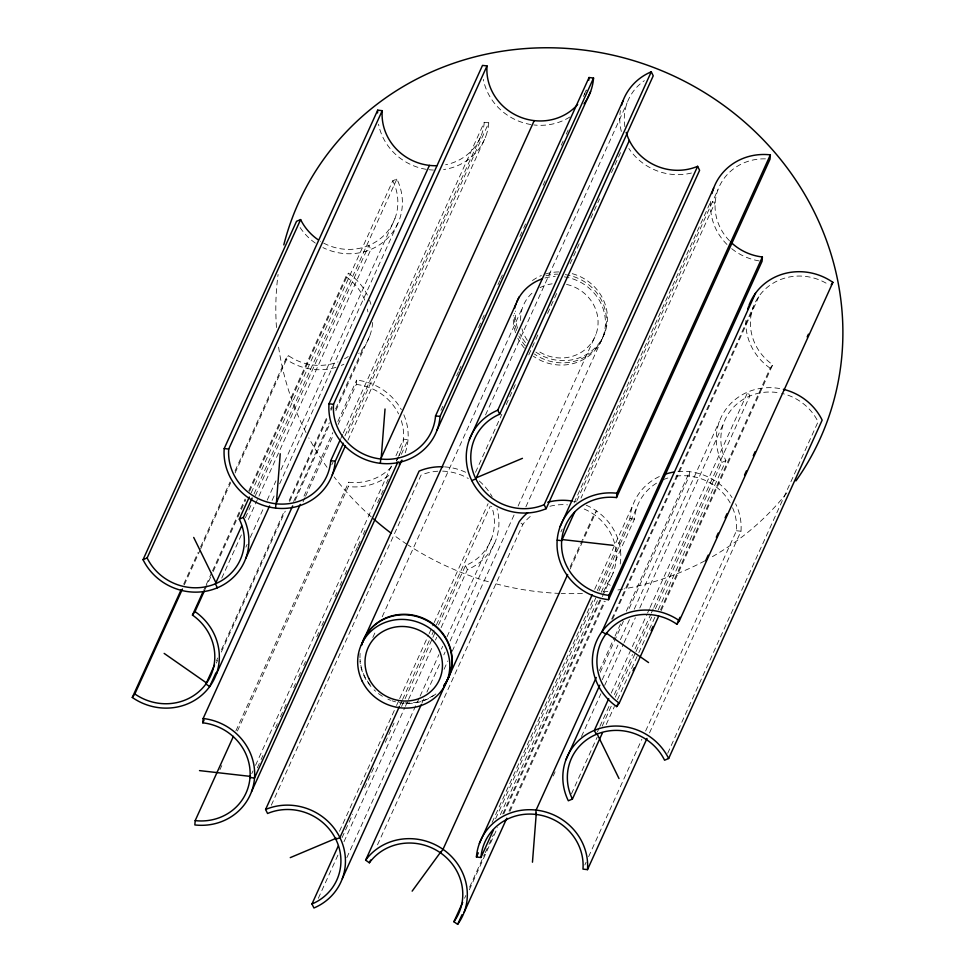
<?xml version="1.0" encoding="UTF-8"?>
<svg xmlns="http://www.w3.org/2000/svg" width="973" height="973" viewBox="0 0 973 973"><rect width="100%" height="100%" fill="white"/><g stroke="black" fill="none" stroke-linecap="round" stroke-linejoin="round"><path stroke-width="0.73" stroke-dasharray="4.87 3.65" d="M237.448 731.027L348.334 486.561L348.675 482.231A51.642 48.735 24.4 0 0 392.095 466.128M338.142 424.483L356.313 384.432L356.641 380.102A56.215 53.053 24.4 0 1 401.338 409.657M183.666 584.201L198.078 552.433M200.584 546.911L230.029 482M235.04 470.944L285.794 359.073L288.336 355.583A51.642 48.735 24.4 0 0 338.008 361.932M184.335 584.846L200 550.329M200.633 548.942L230.698 482.644M235.089 472.975L288.336 355.583M203.734 590.21L205.619 586.062M206.252 584.688L211.883 572.258M212.515 570.871L245.087 499.052M248.845 490.769L345.962 276.697L348.516 273.194A56.215 53.053 24.4 0 1 367.32 294.989M205.035 589.48L210.679 577.05M213.184 571.528L245.768 499.708M249.526 491.414L348.516 273.194M251.192 492.885L392.788 180.747L396.875 179.02A56.215 53.053 24.4 0 1 386.232 239.54A56.215 53.053 24.4 0 1 322.939 247.592M254.026 493.919L396.875 179.02M245.378 517.721L251.022 505.279M255.413 495.598L368.901 245.415L370.871 249.416L247.446 521.504M221.759 578.132L241.815 533.934M245.877 547.142L247.13 544.381M250.268 537.473L264.048 507.091M267.174 500.183L275.955 480.844M280.966 469.801L394.989 218.426M272.087 500.414L274.593 494.892M279.604 483.849L399.271 220.044M216.456 660.764L217.709 658.003M221.479 649.709L284.177 511.482M289.188 500.426L327.439 416.103M330.577 409.195L331.829 406.434M216.322 663.112L217.575 660.351M221.333 652.068L285.235 511.19M289.626 501.521L327.84 417.271M330.978 410.363L332.231 407.602M293.615 501.533L329.336 422.805M335.6 408.988L363.16 348.225M295.16 500.377L329.616 424.41M335.88 410.594L369.716 336.013M304.014 496.121L332.839 432.584M337.85 421.54L356.641 380.102M303.053 501.837L304.938 497.69M305.558 496.303L333.131 435.539M340.769 438.58L342.654 434.432M343.274 433.058L484.25 122.294L488.762 122.805L346.546 436.33M331.781 464.851L333.034 462.09M344.941 435.843L481.526 134.761M347.957 440.222L485.795 136.378M235.904 730.845L348.675 482.231M219.91 769.704L221.783 765.556M251.764 773.644L253.016 770.884M255.522 765.35L391.596 465.398M395.975 455.729L403.503 439.139L408.028 439.65L401.131 454.841M257.31 767.879L260.436 760.971M261.068 759.597L262.941 755.449M275.481 727.828L277.354 723.681M280.492 716.773L283.617 709.876M284.25 708.49L286.123 704.343M293.639 687.777L295.524 683.63M298.65 676.721L300.535 672.586M303.673 665.678L305.546 661.531M316.821 636.67L318.706 632.523M321.832 625.627L323.717 621.479M334.992 596.619L336.877 592.472M340.003 585.564L341.888 581.428M345.014 574.52L346.899 570.373M355.668 551.046L357.553 546.899M358.173 545.512L360.059 541.377M363.184 534.469L365.07 530.321M377.597 502.7L380.735 495.792M381.355 494.418L383.24 490.27M386.366 483.362L388.251 479.227M396.388 461.263L398.273 457.128M398.894 455.741L400.779 451.594M440.964 410.411L442.837 406.264M456.629 375.882L458.502 371.747M459.134 370.36L461.007 366.213M478.546 327.548L481.684 320.64M482.316 319.253L484.189 315.118M497.969 284.724L499.854 280.589M500.475 279.202L502.36 275.055M519.898 236.39L523.036 229.482M523.656 228.108L525.542 223.96M543.08 185.284L546.218 178.375M561.251 145.232L563.136 141.085M566.262 134.189L568.147 130.041M584.432 94.126L586.318 89.99A51.642 48.735 24.4 0 1 583.35 96.424M271.321 805.194L421.066 475.104A51.642 48.735 24.4 0 1 441.134 471.114M372.829 637.473L375.967 630.565M382.231 616.724L522.793 306.884M485.551 414.936L627.147 102.797M475.529 472.306L501.837 414.291M506.228 404.622L516.249 382.523M528.777 354.902L538.178 334.189M547.58 313.464L557.602 291.377M570.129 263.744L579.531 243.031M590.806 218.171L599.575 198.833M611.482 172.598L620.883 151.873M339.492 831.295L395.926 706.885M396.546 705.51L399.052 699.976M399.684 698.602L428.521 635.016M429.154 633.63L433.544 623.948M434.165 622.574L488.093 503.698M400.073 704.999L401.958 700.864M402.579 699.478L429.519 640.088M432.024 634.566L435.795 626.284M436.415 624.897L490.295 506.118M342.046 837.692L352.688 814.206M364.595 787.972L373.997 767.247M385.272 742.387L394.041 723.061M401.557 706.483L432.255 638.811M432.888 637.424L436.013 630.516M438.519 624.994L465.459 565.605A51.642 48.735 24.4 0 0 491.608 506.313M318.317 898.322L338.373 854.124M344.004 841.694L404.78 707.724M405.4 706.349L407.906 700.828M408.538 699.441L432.973 645.573M435.478 640.052L436.731 637.291M441.122 627.621L467.429 569.619A56.215 53.053 24.4 0 0 496.996 508.563M346.826 857.663L419.497 697.446M420.129 696.072L438.92 654.634M441.426 649.113L442.679 646.352M447.069 636.683L491.547 538.616M421.893 703.211L423.778 699.064M426.904 692.168L440.064 663.16M443.822 654.878L445.075 652.105M450.085 641.061L495.829 540.234M444.065 669.278L447.823 660.983M452.214 651.302L514.34 514.364M518.098 506.057L595.902 334.542M525.882 506.824L602.846 337.157M603.856 334.943L604.853 332.717M377.512 844.832L522.866 524.411A51.642 48.735 24.4 0 1 531.769 515.204M560.934 531.866L562.187 529.093M574.094 502.859L710.667 201.764L715.191 202.287L581.015 498.079M576.953 500.584L717.916 189.82M570.117 566.967L593.944 514.437L596.498 510.947L583.338 539.942M570.19 568.95L582.718 541.329M594.685 589.297L632.9 505.048M492.095 822.465L593.591 598.711M597.349 590.429L629.932 518.609A56.215 53.053 24.4 0 1 659.998 476.235M495.585 818.804L595.829 597.823M598.954 590.915L637.169 506.665M500.377 814.693L598.115 599.234M601.241 592.326L634.445 519.12A51.642 48.735 24.4 0 1 658.064 482.243M464.559 898.261L465.812 895.501M469.57 887.206L484.615 854.063M485.235 852.676L488.373 845.78M488.993 844.394L493.384 834.725M502.773 814.012L599.891 599.927M603.649 591.645L607.407 583.362A51.642 48.735 24.4 0 0 582.024 508.149M469.327 889.809L497.519 827.658M503.783 813.842L613.428 572.148M509.025 811.093L604.257 601.168M509.937 811.324L605.17 601.387M611.664 619.156L753.26 307.018M612.552 619.254L759.281 295.804L757.408 294.503M599.392 670.579L614.425 637.437M615.058 636.062L622.574 619.485M626.332 611.19L689.614 471.698L689.273 476.028L628.449 610.107M553.211 775.98L555.096 771.832M600.244 672.307L624.69 618.402M602.275 679.653L617.928 645.123M620.446 639.602L629.835 618.877M634.226 609.207L719.424 421.382M581.489 736.512L600.913 693.7M604.671 685.418L623.462 643.98M624.094 642.594L635.369 617.733M639.748 608.064L723.705 423M611.239 693.092L646.96 614.364M647.58 612.978L649.465 608.843M650.086 607.456L747.823 391.997L749.794 396.011L653.856 607.493M597.422 731.891L599.307 727.743M599.927 726.369L609.962 704.245M614.352 694.576L632.535 654.488M635.041 648.955L650.718 614.401M651.351 613.026L653.224 608.879M571.467 793.871L597.154 737.242M602.165 726.199L611.555 705.486M615.313 697.191L635.369 652.992M635.989 651.618L651.655 617.089M655.413 608.806L721.82 462.406A56.215 53.053 24.4 0 1 727.682 406.969A56.215 53.053 24.4 0 1 781.915 388.981M606.24 724.484L614.389 706.52M617.514 699.623L638.191 654.038M638.823 652.664L655.109 616.748M658.247 609.84L725.907 460.679A51.642 48.735 24.4 0 1 731.015 410.095A51.642 48.735 24.4 0 1 780.224 393.043M660.545 609.925L770.178 368.22L772.732 364.729A51.642 48.735 24.4 0 1 758.867 296.376A51.642 48.735 24.4 0 1 829.118 285.004M661.214 610.57L772.732 364.729M584.858 864.973L586.111 862.212M588.616 856.69L641.864 739.285M645.622 731.003L736.476 530.735A51.642 48.735 24.4 0 0 731.55 505.51M649.514 732.9L740.988 531.246A56.215 53.053 24.4 0 0 735.624 503.783M667.709 753.309L818.074 421.832A51.642 48.735 24.4 0 0 781.696 393.36M721.82 462.406L725.907 460.679M629.932 518.609L634.445 519.12M736.476 530.735L740.988 531.246M520.993 523.097L522.866 524.411M607.407 583.362L610.217 585.32M465.459 565.605L467.429 569.619M564.279 276.855A46.509 43.907 24.4 0 1 602.591 337.826A46.509 43.907 24.4 0 1 533.399 356.24M524.423 348.164A46.509 43.907 24.4 0 1 517.831 338.203M515.581 332.742A46.509 43.907 24.4 0 1 513.391 315.483M544.941 278.01A46.509 43.907 24.4 0 1 555.242 276.405M433.776 695.209A46.509 43.907 24.4 0 1 404.111 702.847M370.178 684.956A46.509 43.907 24.4 0 1 360.046 659.207M359.986 657.748A46.509 43.907 24.4 0 1 360.107 653.418M566.541 284.408A39.102 36.901 24.4 0 1 595.135 336.451A39.102 36.901 24.4 0 1 537.534 350.572M527.354 340.355A39.102 36.901 24.4 0 1 521.929 328.777M520.64 320.482A39.102 36.901 24.4 0 1 534.08 291.426M539.991 287.643A39.102 36.901 24.4 0 1 552.141 283.812M435.916 693.931A46.509 43.907 24.4 0 1 392.058 700.803M390.635 700.28A46.509 43.907 24.4 0 1 387.838 699.125M382.438 696.279A46.509 43.907 24.4 0 1 374.033 689.821M370.932 686.537A46.509 43.907 24.4 0 1 359.949 661.117M786.877 492.946A286.22 270.129 24.4 0 1 710.083 557.979M704.78 560.886A286.22 270.129 24.4 0 1 624.167 588.884M622.684 589.151A286.22 270.129 24.4 0 1 615.252 590.38M607.809 591.414A286.22 270.129 24.4 0 1 600.353 592.241M582.426 593.457A286.22 270.129 24.4 0 1 561.19 593.469M559.657 593.408A286.22 270.129 24.4 0 1 494.187 583.362M488.385 581.745A286.22 270.129 24.4 0 1 408.222 545.111M406.969 544.284A286.22 270.129 24.4 0 1 393.433 534.895M371.26 516.882A286.22 270.129 24.4 0 1 334.116 476.916M327.013 467.283A286.22 270.129 24.4 0 1 308.794 437.85M305.996 432.535A286.22 270.129 24.4 0 1 278.387 345.573M276.478 327.536A286.22 270.129 24.4 0 1 278.083 274.447M572.246 273.668A46.509 43.907 24.4 0 1 603.467 336.038A46.509 43.907 24.4 0 1 535.405 351.8M525.481 342.569A46.509 43.907 24.4 0 1 519.85 333.763M517.587 328.29A46.509 43.907 24.4 0 1 515.41 311.044M532.45 280.552A46.509 43.907 24.4 0 1 541.365 275.505M545.525 273.997A46.509 43.907 24.4 0 1 558.77 271.917M565.277 274.629A46.509 43.907 24.4 0 1 603.601 335.612A46.509 43.907 24.4 0 1 534.408 354.026M525.432 345.938A46.509 43.907 24.4 0 1 518.84 335.989M516.59 330.516A46.509 43.907 24.4 0 1 514.401 313.257M545.95 275.797A46.509 43.907 24.4 0 1 557.76 274.131M569.752 117.064A56.215 53.053 24.4 0 1 533.873 124.958M530.99 124.556A56.215 53.053 24.4 0 1 483.313 79.397M484.25 122.294A51.642 48.735 24.4 0 1 445.646 164.741M488.762 122.805A56.215 53.053 24.4 0 1 443.591 169.545M433.435 170.056A56.215 53.053 24.4 0 1 429.081 169.716M426.198 169.326A56.215 53.053 24.4 0 1 378.521 124.167M392.788 180.747A51.642 48.735 24.4 0 1 381.185 237.947A51.642 48.735 24.4 0 1 320.385 241.243M315.337 243.104A56.215 53.053 24.4 0 1 299.331 226.332M549.854 506.288A51.642 48.735 24.4 0 1 567.478 504.841M573.62 501.314A56.215 53.053 24.4 0 1 576.503 501.934M586.233 505.206A56.215 53.053 24.4 0 1 619.643 567.101M770.178 368.22A56.215 53.053 24.4 0 1 746.011 318.962M624.921 126.709A51.642 48.735 24.4 0 1 644.357 80.686M691.45 173.024A56.215 53.053 24.4 0 1 628.85 148.455M621.333 131.489A56.215 53.053 24.4 0 1 620.397 110.606M729.434 240.745A51.642 48.735 24.4 0 1 718.986 187.181A51.642 48.735 24.4 0 1 765.569 158.867M759.159 260.91A56.215 53.053 24.4 0 1 731.343 248.383M726.965 244.454A56.215 53.053 24.4 0 1 710.959 199.003M398.492 456.775A51.642 48.735 24.4 0 1 396.364 460.484M356.313 384.432A51.642 48.735 24.4 0 1 398.577 413.914M401.314 420.677A51.642 48.735 24.4 0 1 399.125 455.51M388.823 475.444A56.215 53.053 24.4 0 1 348.334 486.561M403.844 414.79A56.215 53.053 24.4 0 1 405.06 453.211M348.225 356.519A51.642 48.735 24.4 0 1 344.551 358.83M345.962 276.697A51.642 48.735 24.4 0 1 365.495 302.092M367.405 309.086A51.642 48.735 24.4 0 1 367.879 311.919M372.683 322.452A56.215 53.053 24.4 0 1 358.672 353.552M343.895 364.23A56.215 53.053 24.4 0 1 341.316 365.398M335.953 367.332A56.215 53.053 24.4 0 1 285.794 359.073M369.57 300.256A56.215 53.053 24.4 0 1 370.883 304.342M663.258 479.677A51.642 48.735 24.4 0 1 668.755 477.731M675.943 476.198A51.642 48.735 24.4 0 1 730.188 502.919M677.962 471.552A56.215 53.053 24.4 0 1 732.037 497.544M442.63 471.139A51.642 48.735 24.4 0 1 468.293 478.497M444.515 466.87A56.215 53.053 24.4 0 1 467.028 472.927M479.251 481.003A56.215 53.053 24.4 0 1 492.107 496.68"/><path stroke-width="1.46" d="M233.398 736.366L195.184 820.616L194.843 824.946A56.215 53.053 24.4 0 0 254.525 778.035L397.993 461.749M203.15 718.488A56.215 53.053 24.4 0 1 254.525 778.035L250.012 777.524A51.642 48.735 24.4 0 0 202.81 722.817L203.15 718.488L300.256 504.403M343.408 443.238L335.271 461.19A56.215 53.053 24.4 0 1 275.59 508.101L275.918 503.771L429.421 165.386M276.429 502.664L280.236 453.759M577.634 104.525A51.642 48.735 24.4 0 1 519.059 116.614A51.642 48.735 24.4 0 1 487.011 65.921L482.499 65.41L329.008 403.783L333.52 404.294A51.642 48.735 24.4 0 0 380.711 459.001A51.642 48.735 24.4 0 0 435.539 415.909L589.042 77.524L593.554 78.047L440.064 416.42A56.215 53.053 24.4 0 1 380.382 463.33L380.711 459.001L534.213 120.628M381.221 457.894L385.028 408.988M647.009 738.422L587.497 869.631L582.973 869.12A51.642 48.735 24.4 0 0 535.782 814.413L536.111 810.083L596.267 677.488M532.462 862.2L536.281 813.306M712.005 193.505A56.215 53.053 24.4 0 1 770.348 154.853L616.858 493.238A56.215 53.053 24.4 0 0 557.176 540.149A56.215 53.053 24.4 0 0 608.551 599.696L608.891 595.367L762.382 256.981A51.642 48.735 24.4 0 1 730.48 241.803M557.176 540.149L561.689 540.66A51.642 48.735 24.4 0 1 616.517 497.568L616.858 493.238M762.382 256.981L762.054 261.311L608.551 599.696M770.348 154.853L770.02 159.183L616.517 497.568M252.141 498.067L243.372 517.405A56.215 53.053 24.4 0 1 217.38 587.801A56.215 53.053 24.4 0 1 143.043 559.682L296.534 221.309L300.621 219.582A51.642 48.735 24.4 0 0 317.891 239.613M143.043 559.682L147.118 557.967L300.621 219.582M275.59 508.101A56.215 53.053 24.4 0 1 224.204 448.553L377.706 110.168L382.219 110.691A51.642 48.735 24.4 0 0 436.853 165.714M340.149 439.954L330.747 460.679A51.642 48.735 24.4 0 1 275.918 503.771A51.642 48.735 24.4 0 1 228.728 449.064L382.219 110.691M215.933 672.793L209.669 686.61A56.215 53.053 24.4 0 1 132.292 697.459L181.16 589.723M132.292 697.459L134.846 693.956L182.462 588.993M204.415 590.866L195.014 611.579A56.215 53.053 24.4 0 1 209.669 686.61L205.923 683.995A51.642 48.735 24.4 0 0 192.459 615.07L203.114 591.596M217.38 587.801L215.41 583.8A51.642 48.735 24.4 0 0 239.285 519.12L249.319 497.021M241.62 526.016L215.41 583.8A51.642 48.735 24.4 0 1 147.118 557.967M245.768 558.429L269.582 505.936M214.583 664.912L205.923 683.995A51.642 48.735 24.4 0 1 134.846 693.956M333.52 404.294L487.011 65.921M216.213 674.398L292.654 505.899M202.81 722.817L204.062 720.056M332.304 474.751L345.451 445.743M251.557 791.596L401.922 460.12M437.096 429.981L590.587 91.608M399.453 706.386L339.93 837.595L335.855 839.31A51.642 48.735 24.4 0 0 267.563 813.489L265.593 809.475L419.095 471.102A56.215 53.053 24.4 0 1 443.056 466.797M362.552 642.192L515.848 304.257M469.375 439.565L622.866 101.18M497.762 410.192L651.265 71.807L653.236 75.821L499.733 414.194A51.642 48.735 24.4 0 0 475.846 478.874L471.771 480.589A56.215 53.053 24.4 0 1 497.762 410.192L499.733 414.194M629.349 140.489L475.846 478.874A51.642 48.735 24.4 0 0 544.138 504.695L546.108 508.709L699.599 170.324L697.629 166.322A51.642 48.735 24.4 0 1 626.186 132.328M265.593 809.475A56.215 53.053 24.4 0 1 339.93 837.595A56.215 53.053 24.4 0 1 313.938 907.991L311.968 903.99L338.276 845.975M342.326 878.619L421.273 704.598M567.673 574.471L443.007 849.32L440.453 852.822A51.642 48.735 24.4 0 0 369.375 862.783L365.629 860.168L519.12 521.796A56.215 53.053 24.4 0 1 527.731 512.649M369.375 862.783L370.628 860.023M544.138 504.695L697.629 166.322M560.144 526.588L713.635 188.203M574.739 511.907L561.689 540.66A51.642 48.735 24.4 0 0 608.891 595.367M479.397 843.433L592.18 594.819M535.782 814.413A51.642 48.735 24.4 0 0 480.954 857.505L476.429 856.994L478.315 852.847M480.954 857.505L493.481 829.884M462.041 914.681L457.651 924.35L453.904 921.735L462.686 902.409M464.206 912.139L506.811 818.22M755.535 293.201L602.032 631.574A56.215 53.053 24.4 0 0 616.687 706.605L619.242 703.114L658.709 616.104M565.933 759.755L599.769 685.174M608.733 698.614L594.333 730.382A56.215 53.053 24.4 0 0 568.329 800.779L572.416 799.064L602.482 732.766M616.687 706.605L617.94 703.844M632.973 670.689L634.226 667.928M651.144 630.638L653.029 626.503M748.979 305.4A56.215 53.053 24.4 0 1 832.9 282.352L679.409 620.725A56.215 53.053 24.4 0 0 602.032 631.574L605.778 634.189A51.642 48.735 24.4 0 1 676.855 624.216L679.993 617.32M705.68 560.691L708.186 555.157M716.323 537.205L718.208 533.07M725.104 517.867L726.977 513.732M744.527 475.055L746.4 470.908M753.297 455.717L755.17 451.581M807.176 336.938L808.429 334.177M668.658 758.49A56.215 53.053 24.4 0 0 594.333 730.382L596.291 734.384A51.642 48.735 24.4 0 1 664.583 760.217L668.658 758.49L822.161 420.117A56.215 53.053 24.4 0 0 783.362 389.309M192.459 615.07L195.014 611.579M831.21 284.675L832.9 282.352M412.138 891.146L440.951 851.703L440.453 852.822A51.642 48.735 24.4 0 1 453.904 921.735M676.855 624.216L679.409 620.725M239.285 519.12L243.372 517.405M476.356 477.755L522.44 458.332M290.27 857.627L336.354 838.203L335.855 839.31A51.642 48.735 24.4 0 1 311.968 903.99M435.539 415.909L440.064 416.42M224.204 448.553L228.728 449.064M330.747 460.679L335.271 461.19M562.199 539.553L613.209 545.354M199.501 770.604L250.511 776.405L250.012 777.524A51.642 48.735 24.4 0 1 195.184 820.616M648.553 662.552L606.288 633.082L605.778 634.189A51.642 48.735 24.4 0 0 619.242 703.114M164.157 653.406L206.422 682.888M596.802 733.277L618.998 778.534M193.712 537.437L215.909 582.681M514.571 308.368A46.509 43.907 24.4 0 1 542.095 278.898M361.664 644.917A46.509 43.907 24.4 0 1 425.456 619.266A46.509 43.907 24.4 0 1 444.126 685.199M361.457 645.354A46.509 43.907 24.4 0 1 425.262 619.716A46.509 43.907 24.4 0 1 443.931 685.649M391.049 533.119A286.22 270.129 24.4 0 1 373.547 518.901M283.8 244.892A286.22 270.129 24.4 0 1 672.586 75.456A286.22 270.129 24.4 0 1 795.938 480.905M516.858 302.044A46.509 43.907 24.4 0 1 519.217 296.801M589.042 77.524A51.642 48.735 24.4 0 1 588.726 80.345M380.382 463.33A56.215 53.053 24.4 0 1 329.008 403.783M593.554 78.047A56.215 53.053 24.4 0 1 584.043 103.807M377.56 112.953A56.215 53.053 24.4 0 1 377.706 110.168M365.629 860.168A56.215 53.053 24.4 0 1 443.007 849.32A56.215 53.053 24.4 0 1 457.651 924.35M547.726 502.287A56.215 53.053 24.4 0 1 572.173 501.059M747.702 309.353A56.215 53.053 24.4 0 1 748.529 306.702M546.108 508.709A56.215 53.053 24.4 0 1 471.771 480.589M621.589 105.145A56.215 53.053 24.4 0 1 651.265 71.807M401.533 460.764A56.215 53.053 24.4 0 1 399.307 464.291M476.429 856.994A56.215 53.053 24.4 0 1 536.111 810.083A56.215 53.053 24.4 0 1 587.497 869.631M663.939 474.642A56.215 53.053 24.4 0 1 673.681 472.1M572.416 799.064A51.642 48.735 24.4 0 1 596.291 734.384M368.84 678.461A39.102 36.901 24.4 0 0 435.734 686.074A39.102 36.901 24.4 0 0 406.629 626.734A39.102 36.901 24.4 0 0 368.84 678.461M362.224 681.246A46.509 43.907 24.4 0 0 441.815 690.307A46.509 43.907 24.4 0 0 407.176 619.704A46.509 43.907 24.4 0 0 362.224 681.246"/></g></svg>
